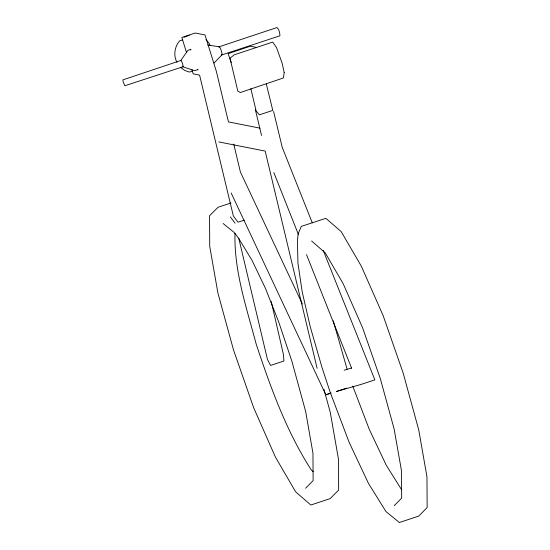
<?xml version="1.0" encoding="UTF-8"?>
<svg xmlns="http://www.w3.org/2000/svg" width="550" height="550" viewBox="0 0 550 550"><rect width="100%" height="100%" fill="white"/><g stroke="black" fill="none" stroke-linecap="round" stroke-linejoin="round"><path stroke-width="0.82" d="M190.692 50.139L190.933 49.328L187.962 50.311L180.778 60.486L122.918 79.86L123.09 81.778L124.857 85.752L182.999 66.756M214.046 63.037L221.946 54.89L279.909 35.805C279.943 33.041 279.029 29.294 276.987 27.548L219.079 46.798M394.164 505.718L401.679 498.087L401.466 470.711L394.158 429.103L380.373 378.799L362.56 327.69L343.173 283.697L325.201 252.814L311.63 241.017M305.607 488.228L313.129 480.597L312.957 453.228L305.69 411.634L291.913 361.322L278.726 321.991L265.451 288.372L252.079 260.473L238.617 238.301L234.183 232.471L223.169 223.548M184.064 37.276L189.324 35.2M231.144 192.954L325.834 394.804L331.176 393.023M259.978 128.136L228.442 121.907L216.349 71.369L205.012 34.953L195.222 33.021L181.857 37.441L182.586 39.868L179.616 40.851C174.591 46.681 173.188 55.564 176.983 62.384M191.812 69.506L192.314 71.108L189.344 72.091L184.779 70.441L180.792 67.636M230.966 202.984L218.089 207.247L209.564 215.744L209.715 246.317L217.903 292.985L233.468 349.779L253.584 407.529L275.406 457.064L295.591 491.762L310.832 505.01L330.144 498.616L338.663 490.064L338.498 459.319L330.296 412.473L323.971 389.407M244.303 220.131L238.006 222.207L233.324 215.882L199.588 75.123L193.194 73.858L192.314 71.108M325.834 394.804L330.55 393.243L349.14 442.317L368.424 483.306L385.962 511.582L399.396 522.5L418.708 516.113L427.151 507.54L426.958 476.788L418.749 429.949L403.178 373.099L383.171 315.707L361.391 266.296L341.179 231.591L325.861 218.329L301.311 226.38L298.169 233.86L297.413 240.46L297.949 263.209L302.211 291.919L310.207 326.604L321.929 367.256L330.495 393.243M346.631 388.107L336.407 391.49L361.494 384.299L374.866 379.871L323.221 250.429M344.156 370.205L351.388 368.053M207.673 45.045L219.271 46.75M197.615 69.685L198.096 69.561L194.645 70.668L182.854 66.797M218.804 141.921L265.176 151.078L317.123 368.335M256.272 47.389L250.387 46.179L228.078 53.687L231.248 62.411M313.287 471.728L311.348 470.044C286.385 431.241 270.621 387.619 256.176 344.059C246.599 307.842 233.97 271.253 235.008 233.337M205.906 39.435L209.034 43.203L210.059 45.437M230.354 216.865L235.036 223.19M401.624 489.789L386.217 465.142L369.256 429.282L352.749 386.086M302.404 304.074L240.384 171.964L233.736 144.059M312.297 222.887L282.239 147.379L273.584 111.471M306.508 254.636L351.684 368.411M273.845 172.59L298.492 234.699M347.126 369.222L333.259 320.794M182.586 39.868L186.574 52.683M266.317 83.937L272.786 110.412L259.414 114.84L256.169 111.052L250.848 88.632M255.324 109.532L261.546 135.513M238.748 238.171L267.458 359.425L270.545 365.434L283.917 361.006L283.47 354.619L271.212 301.434M180.702 60.734A3.348 0.591 71.7 0 1 182.593 63.896A3.348 0.591 71.7 0 1 182.373 66.234M218.982 47.128A4.317 0.763 71.7 0 1 221.251 50.655A4.317 0.763 71.7 0 1 221.471 54.704M284.178 72.469L283.429 77.949L240.316 92.537L237.827 91.149L230.01 58.252L234.107 54.862L272.724 42.082L276.574 47.685L282.143 63.291L284.178 72.469"/></g></svg>
